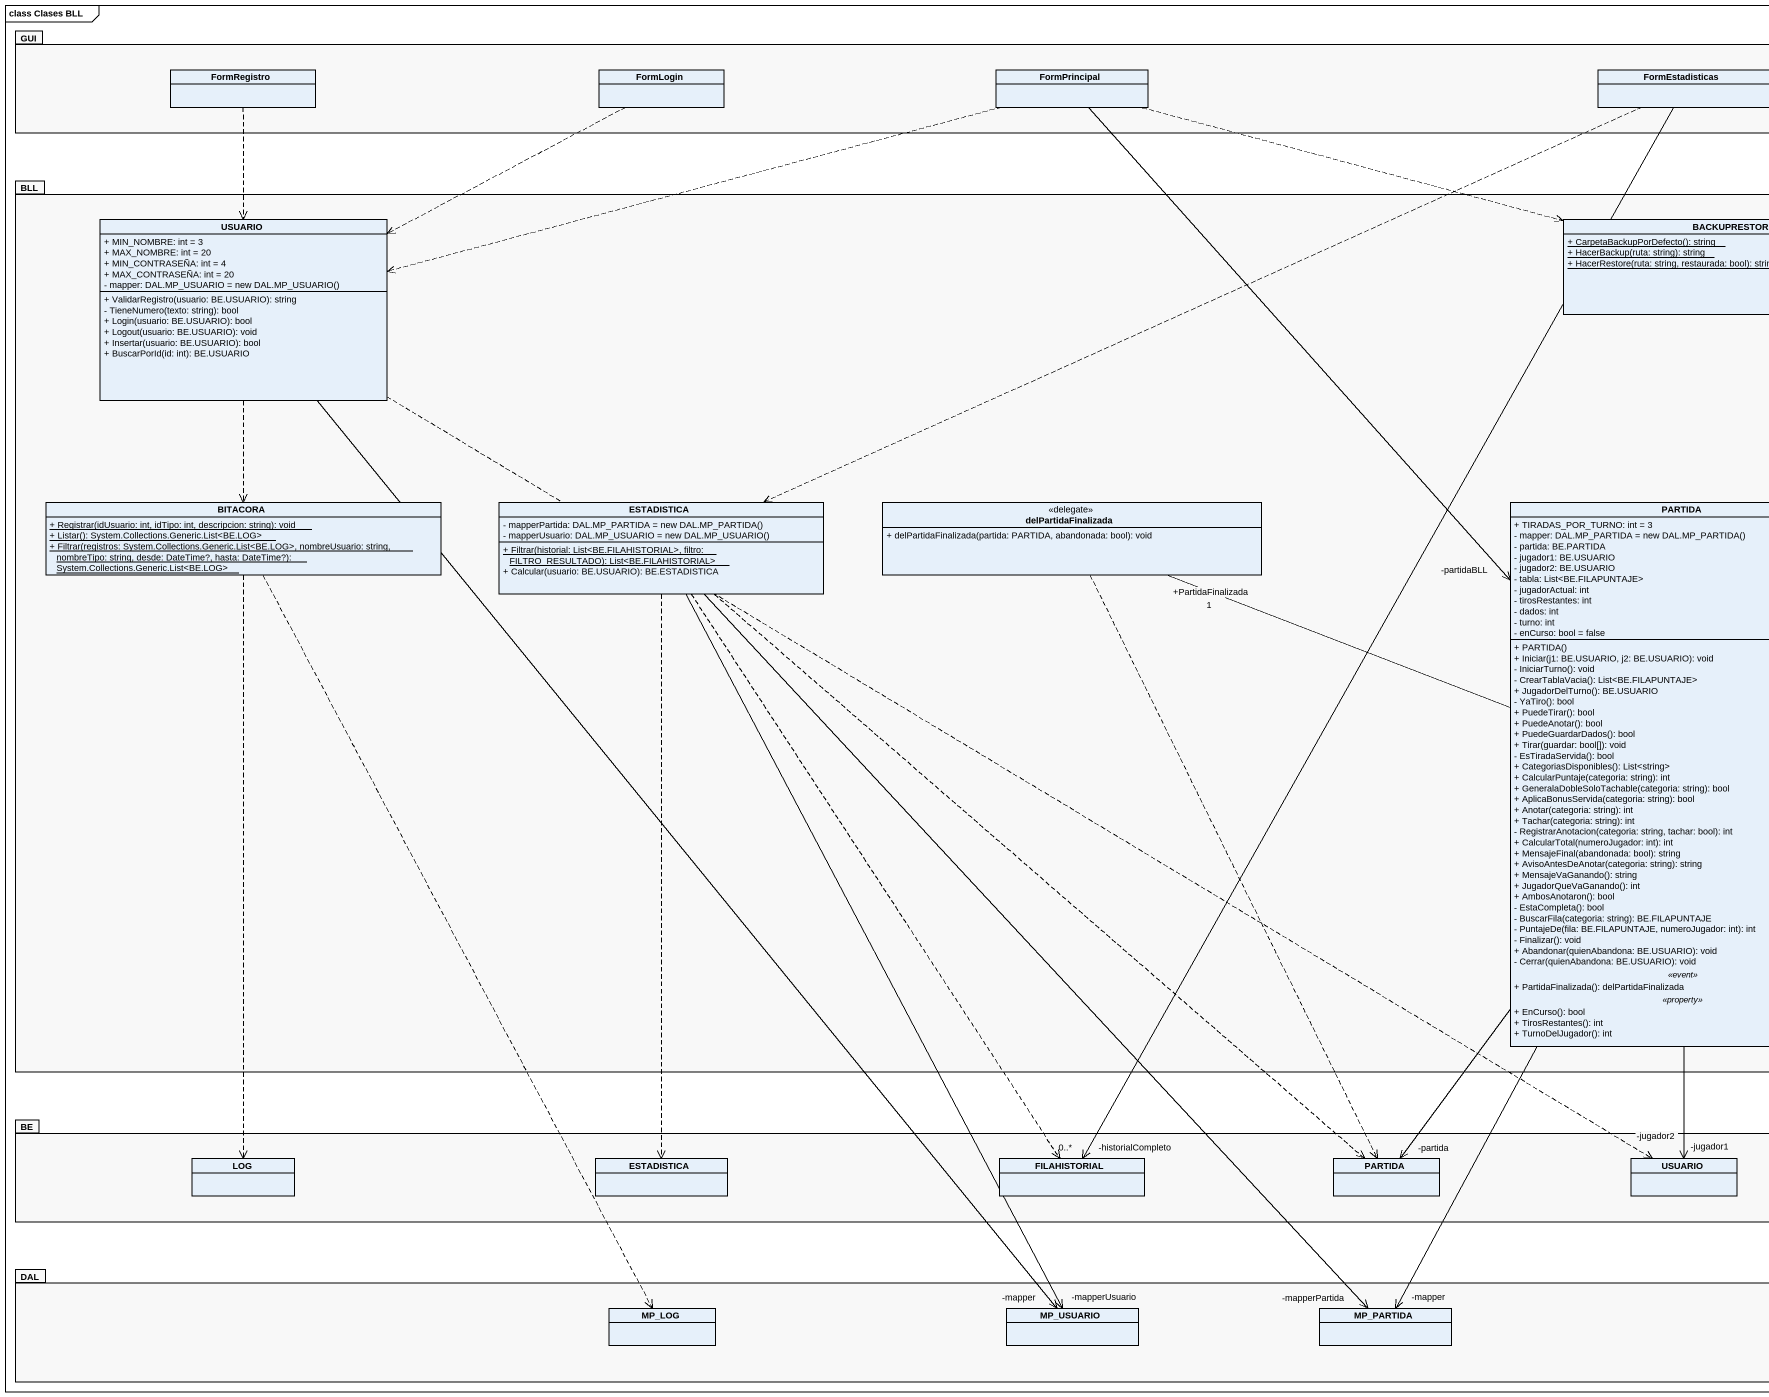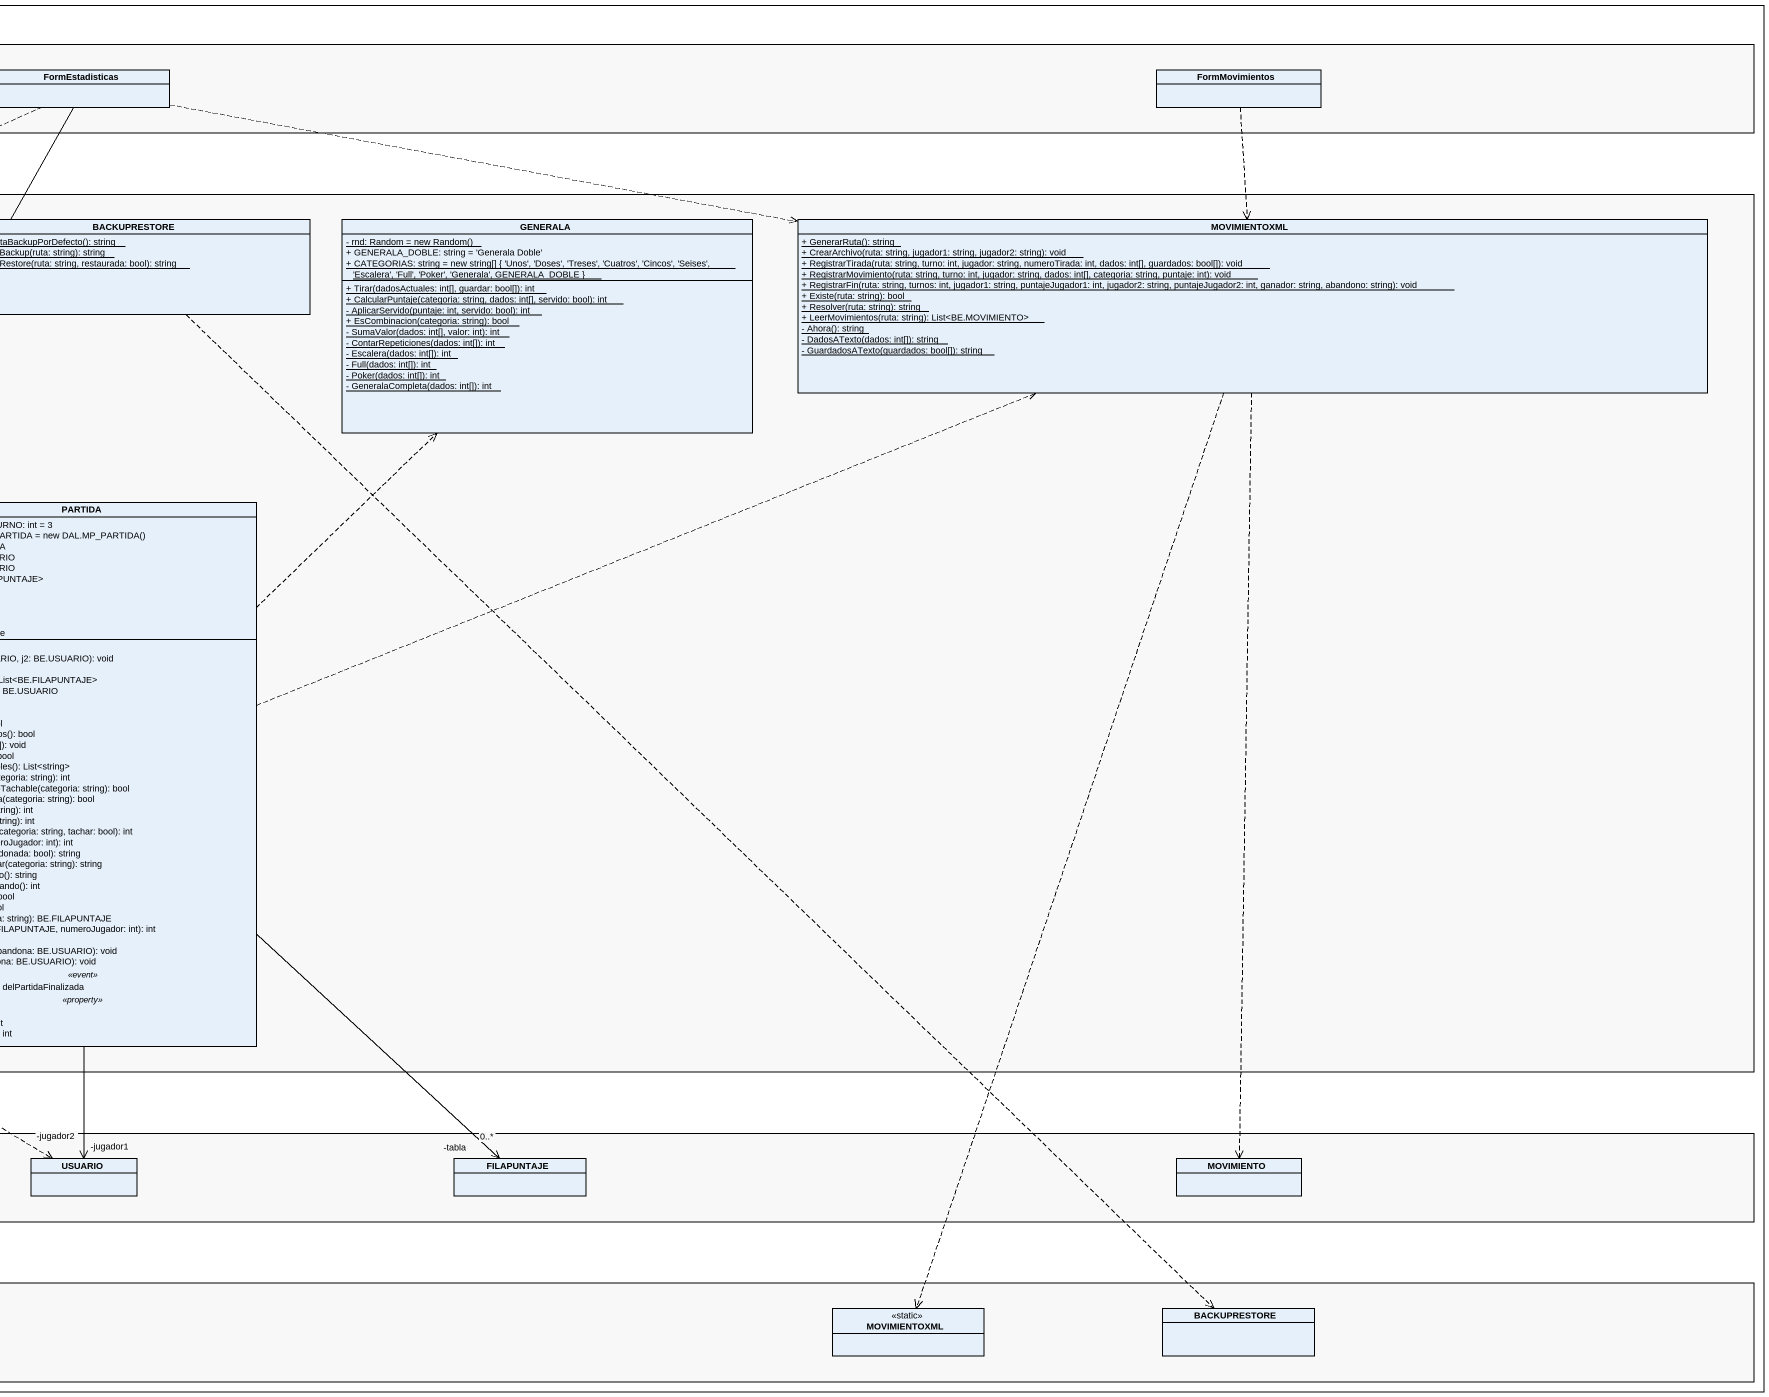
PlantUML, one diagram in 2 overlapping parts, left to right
@startuml
mainframe class Clases BLL
hide circle
hide empty members
skinparam classAttributeIconSize 0
package GUI #F8F8F8 {
  class FormRegistro
  class FormLogin
  class FormPrincipal
  class FormEstadisticas
  class FormMovimientos
}
package BLL #F8F8F8 {
  class USUARIO {
    + MIN_NOMBRE: int = 3
    + MAX_NOMBRE: int = 20
    + MIN_CONTRASEÑA: int = 4
    + MAX_CONTRASEÑA: int = 20
    {field} - mapper: DAL.MP_USUARIO = new DAL.MP_USUARIO()
    + ValidarRegistro(usuario: BE.USUARIO): string
    - TieneNumero(texto: string): bool
    + Login(usuario: BE.USUARIO): bool
    + Logout(usuario: BE.USUARIO): void
    + Insertar(usuario: BE.USUARIO): bool
    + BuscarPorId(id: int): BE.USUARIO
  }
  class BACKUPRESTORE {
    {static} + CarpetaBackupPorDefecto(): string
    {static} + HacerBackup(ruta: string): string
    {static} + HacerRestore(ruta: string, restaurada: bool): string
  }
  class GENERALA {
    {static} {field} - rnd: Random = new Random()
    + GENERALA_DOBLE: string = 'Generala Doble'
    {static} + CATEGORIAS: string = new string[] { 'Unos', 'Doses', 'Treses', 'Cuatros', 'Cincos', 'Seises', 'Escalera', 'Full', 'Poker', 'Generala', GENERALA_DOBLE }
    {static} + Tirar(dadosActuales: int[], guardar: bool[]): int
    {static} + CalcularPuntaje(categoria: string, dados: int[], servido: bool): int
    {static} - AplicarServido(puntaje: int, servido: bool): int
    {static} + EsCombinacion(categoria: string): bool
    {static} - SumaValor(dados: int[], valor: int): int
    {static} - ContarRepeticiones(dados: int[]): int
    {static} - Escalera(dados: int[]): int
    {static} - Full(dados: int[]): int
    {static} - Poker(dados: int[]): int
    {static} - GeneralaCompleta(dados: int[]): int
  }
  class MOVIMIENTOXML {
    {static} + GenerarRuta(): string
    {static} + CrearArchivo(ruta: string, jugador1: string, jugador2: string): void
    {static} + RegistrarTirada(ruta: string, turno: int, jugador: string, numeroTirada: int, dados: int[], guardados: bool[]): void
    {static} + RegistrarMovimiento(ruta: string, turno: int, jugador: string, dados: int[], categoria: string, puntaje: int): void
    {static} + RegistrarFin(ruta: string, turnos: int, jugador1: string, puntajeJugador1: int, jugador2: string, puntajeJugador2: int, ganador: string, abandono: string): void
    {static} + Existe(ruta: string): bool
    {static} + Resolver(ruta: string): string
    {static} + LeerMovimientos(ruta: string): List<BE.MOVIMIENTO>
    {static} - Ahora(): string
    {static} - DadosATexto(dados: int[]): string
    {static} - GuardadosATexto(guardados: bool[]): string
  }
  class BITACORA {
    {static} + Registrar(idUsuario: int, idTipo: int, descripcion: string): void
    {static} + Listar(): System.Collections.Generic.List<BE.LOG>
    {static} + Filtrar(registros: System.Collections.Generic.List<BE.LOG>, nombreUsuario: string, nombreTipo: string, desde: DateTime?, hasta: DateTime?): System.Collections.Generic.List<BE.LOG>
  }
  class ESTADISTICA {
    {field} - mapperPartida: DAL.MP_PARTIDA = new DAL.MP_PARTIDA()
    {field} - mapperUsuario: DAL.MP_USUARIO = new DAL.MP_USUARIO()
    {static} + Filtrar(historial: List<BE.FILAHISTORIAL>, filtro: FILTRO_RESULTADO): List<BE.FILAHISTORIAL>
    + Calcular(usuario: BE.USUARIO): BE.ESTADISTICA
  }
  class delPartidaFinalizada <<delegate>> {
    + delPartidaFinalizada(partida: PARTIDA, abandonada: bool): void
  }
  class PARTIDA {
    + TIRADAS_POR_TURNO: int = 3
    {field} - mapper: DAL.MP_PARTIDA = new DAL.MP_PARTIDA()
    - partida: BE.PARTIDA
    - jugador1: BE.USUARIO
    - jugador2: BE.USUARIO
    - tabla: List<BE.FILAPUNTAJE>
    - jugadorActual: int
    - tirosRestantes: int
    - dados: int
    - turno: int
    - enCurso: bool = false
    --
    + PARTIDA()
    + Iniciar(j1: BE.USUARIO, j2: BE.USUARIO): void
    - IniciarTurno(): void
    - CrearTablaVacia(): List<BE.FILAPUNTAJE>
    + JugadorDelTurno(): BE.USUARIO
    - YaTiro(): bool
    + PuedeTirar(): bool
    + PuedeAnotar(): bool
    + PuedeGuardarDados(): bool
    + Tirar(guardar: bool[]): void
    - EsTiradaServida(): bool
    + CategoriasDisponibles(): List<string>
    + CalcularPuntaje(categoria: string): int
    + GeneralaDobleSoloTachable(categoria: string): bool
    + AplicaBonusServida(categoria: string): bool
    + Anotar(categoria: string): int
    + Tachar(categoria: string): int
    - RegistrarAnotacion(categoria: string, tachar: bool): int
    + CalcularTotal(numeroJugador: int): int
    + MensajeFinal(abandonada: bool): string
    + AvisoAntesDeAnotar(categoria: string): string
    + MensajeVaGanando(): string
    + JugadorQueVaGanando(): int
    + AmbosAnotaron(): bool
    - EstaCompleta(): bool
    - BuscarFila(categoria: string): BE.FILAPUNTAJE
    - PuntajeDe(fila: BE.FILAPUNTAJE, numeroJugador: int): int
    - Finalizar(): void
    + Abandonar(quienAbandona: BE.USUARIO): void
    - Cerrar(quienAbandona: BE.USUARIO): void
    .. <<event>> ..
    + PartidaFinalizada(): delPartidaFinalizada
    .. <<property>> ..
    + EnCurso(): bool
    + TirosRestantes(): int
    + TurnoDelJugador(): int
  }
}
package BE #F8F8F8 {
  class LOG
  class "ESTADISTICA" as ESTADISTICA_2
  class FILAHISTORIAL
  class "PARTIDA" as PARTIDA_2
  class "USUARIO" as USUARIO_2
  class FILAPUNTAJE
  class MOVIMIENTO
}
package DAL #F8F8F8 {
  class MP_LOG
  class MP_USUARIO
  class MP_PARTIDA
  class "MOVIMIENTOXML" as MOVIMIENTOXML_2 <<static>>
  class "BACKUPRESTORE" as BACKUPRESTORE_2
}
FormRegistro ..> USUARIO
FormLogin .left.> USUARIO
FormPrincipal .left.> USUARIO
FormPrincipal .right.> BACKUPRESTORE
FormPrincipal --> "-partidaBLL" PARTIDA
FormEstadisticas .right.> MOVIMIENTOXML
FormEstadisticas .left.> ESTADISTICA
FormEstadisticas --> "-historialCompleto\n0..*" FILAHISTORIAL
FormMovimientos ..> MOVIMIENTOXML
USUARIO ..> BITACORA
USUARIO ..> USUARIO_2
USUARIO --> "-mapper" MP_USUARIO
BACKUPRESTORE ..> BACKUPRESTORE_2
MOVIMIENTOXML ..> MOVIMIENTO
MOVIMIENTOXML ..> MOVIMIENTOXML_2
BITACORA ..> LOG
BITACORA ..> MP_LOG
ESTADISTICA ..> ESTADISTICA_2
ESTADISTICA ..> FILAHISTORIAL
ESTADISTICA ..> PARTIDA_2
ESTADISTICA --> "-mapperUsuario" MP_USUARIO
ESTADISTICA --> "-mapperPartida" MP_PARTIDA
delPartidaFinalizada ..> PARTIDA_2
PARTIDA .up.> GENERALA
PARTIDA .right.> MOVIMIENTOXML
PARTIDA -left- "+PartidaFinalizada\n1" delPartidaFinalizada
PARTIDA --> "-partida" PARTIDA_2
PARTIDA --> "-jugador1" USUARIO_2
PARTIDA --> "-jugador2" USUARIO_2
PARTIDA --> "-tabla\n0..*" FILAPUNTAJE
PARTIDA --> "-mapper" MP_PARTIDA
@enduml
